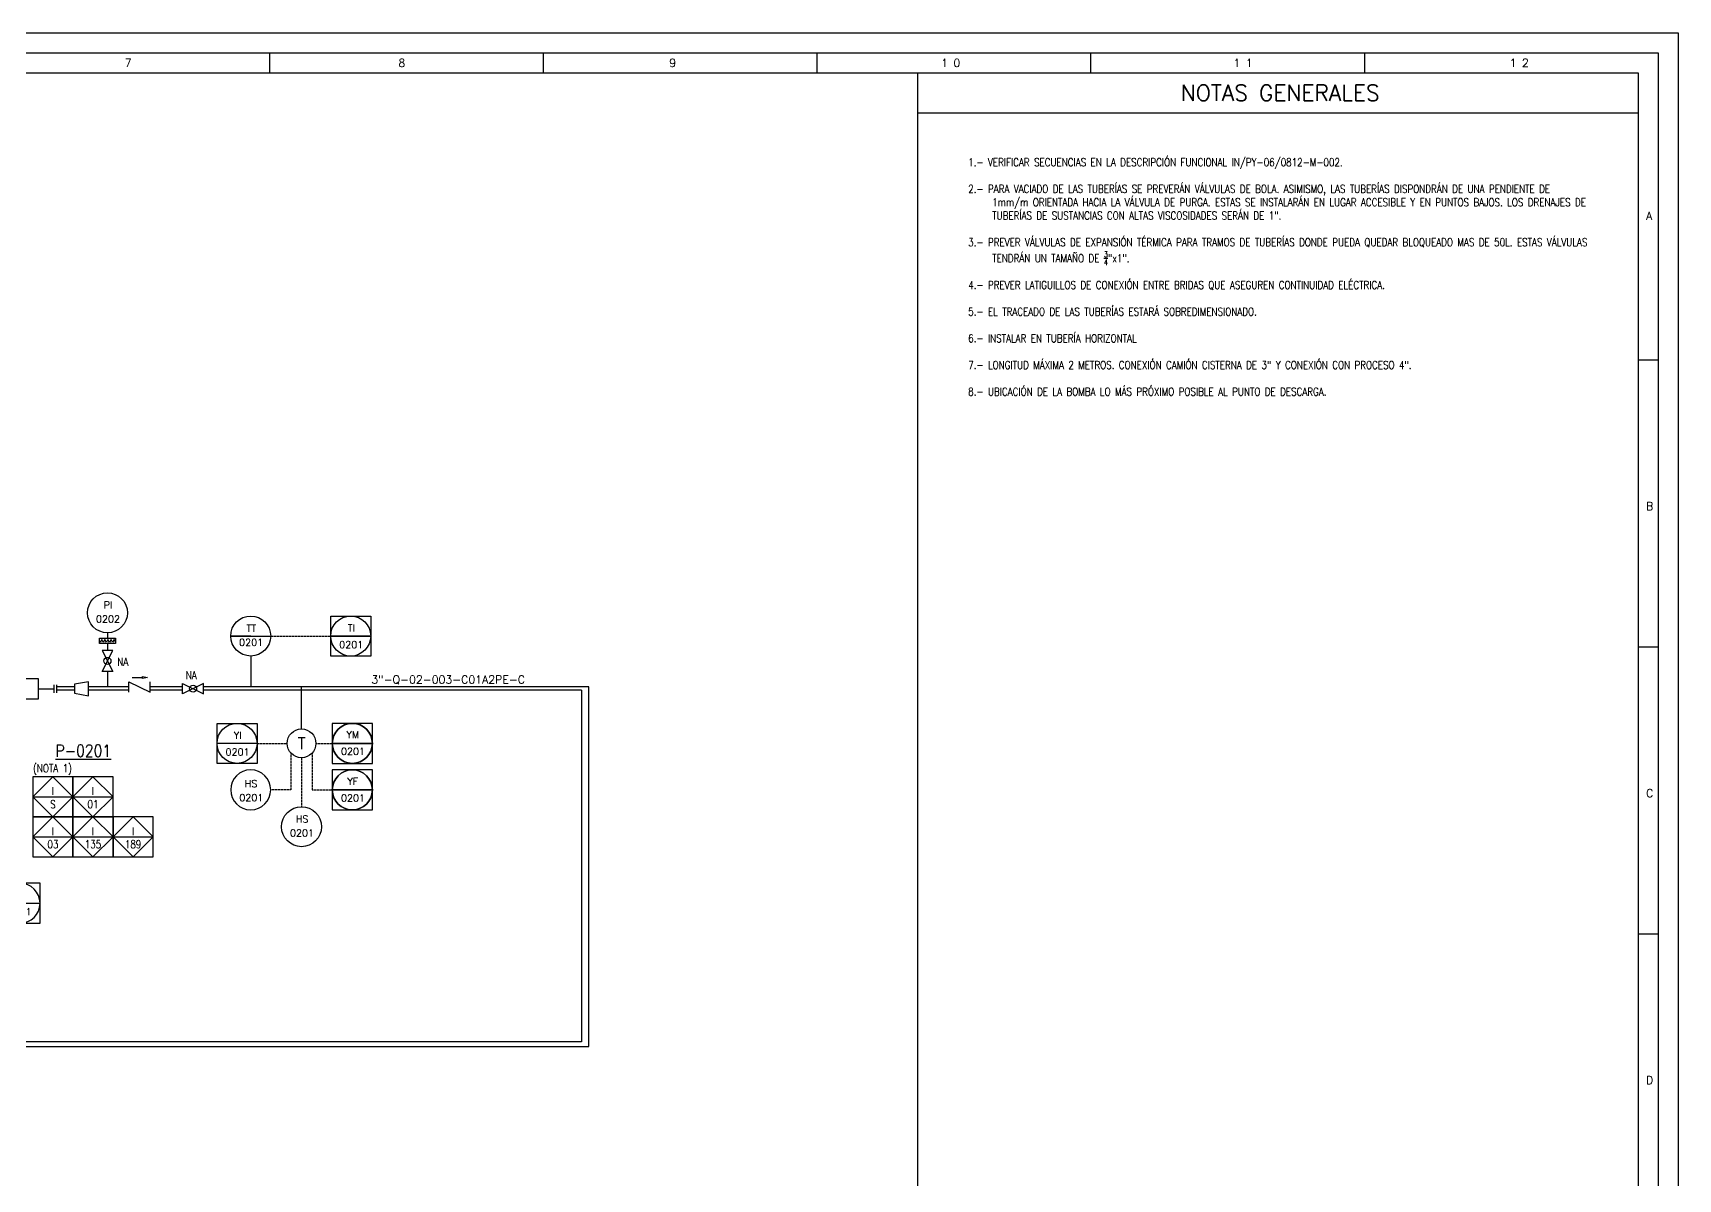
# Model space of a CAD drawing. Header units: metres. Extents: x 142 to 2995, y 1649 to 2243.
# Drawn here: x 1587.8 to 1999, y 1956.4 to 2243 of the extents above; entities that cross this region are included whole.
import ezdxf
from ezdxf.enums import TextEntityAlignment as Align

# ---------------------------------------------------------------- set-up
doc = ezdxf.new("R2010")
doc.units = ezdxf.units.M
doc.linetypes.add('TRAZOS', pattern=[0.75, 0.5, -0.25])
for name, color, linetype in [('CAJETIN', 1, 'Continuous'), ('EQUIPOS', 5, 'Continuous'), ('FORMATO', 7, 'Continuous'), ('INSTRUMENTOS', 1, 'Continuous'), ('TEX', 7, 'Continuous'), ('TEXTO-INSTRUMENTACION', 7, 'Continuous'), ('TEXTO-VALVULAS Y ACCESORIOS', 7, 'Continuous'), ('TUBERIA', 5, 'Continuous'), ('TUBERÍA2', 1, 'TRAZOS'), ('VALVULAS Y ACCESORIOS', 1, 'Continuous')]:
    doc.layers.add(name, color=color, linetype=linetype)
doc.layers.add('TUBERÍA3', color=1, linetype='Continuous', true_color=0xff0000)
doc.styles.add('PY', font='ROMANS.shx')
doc.styles.add('PY1', font='ROMANS.shx', dxfattribs={"width": 0.8})
doc.styles.add('TXT', font='txt')
doc.linetypes.add('SEÑAL_MECANICA2', pattern='A,4.411183,["o",PY,S=4.130212,R=360,X=0,Y=-1.374288],0.588817,-0.374158,["",PY,S=2,R=360,X=0,Y=-0.688262],-2.183682', length=7.55784)

# ---------------------------------------------------------------- blocks, each defined once
blk = doc.blocks.new('REDUCCION')
at = {"color": 1}
for p, q in [((0, 2), (0, -2)), ((4, 1.25), (0, 2)), ((4, -1.25), (4, 1.25)), ((0, -2), (4, -1.25))]:
    blk.add_line(p, q, dxfattribs=at)
at = {"style": 'PY1', "width": 0.8}
blk.add_attdef('.', text='', height=2, dxfattribs=at).set_placement((2, -3.65), align=Align.MIDDLE)
blk = doc.blocks.new('SEÑAL CIR')
at = {"color": 1}
blk.add_circle((0, 5.7), 5.7, dxfattribs=at)
at = {"layer": 'INSTRUMENTOS', "linetype": 'Continuous', "style": 'PY', "flags": 4}
for p in [(0.18, 6.94), (0.13, 2.95)]:
    blk.add_attdef('---', text='', height=2, dxfattribs=at).set_placement(p, align=Align.CENTER)
blk = doc.blocks.new('VALV GLOB-V')
at = {"layer": 'INSTRUMENTOS', "color": 1, "flags": 128}
blk.add_lwpolyline([(5.7, -1.43), (5.7, 1.43), (0, -1.43), (0, 1.43)], close=True, dxfattribs=at)
at = {"layer": 'INSTRUMENTOS', "color": 1}
blk.add_circle((2.85, 0), 0.95, dxfattribs=at)
at = {"layer": 'INSTRUMENTOS', "color": 7, "linetype": 'SEÑAL_MECANICA2', "style": 'PY'}
blk.add_attdef('REF.', text='', height=2, dxfattribs=at).set_placement((3, -3.37), align=Align.MIDDLE)
blk = doc.blocks.new('SECUENCIA PROGRAMADA EN SISTEMA DE CONTROL PLC')
at = {"layer": 'INSTRUMENTOS'}
blk.add_line((-5, 5), (5, 5), dxfattribs=at)
at = {"layer": 'INSTRUMENTOS', "flags": 128}
for points in [[(0, 0), (-5, 5), (0, 10), (5, 5)], [(-5, 0), (5, 0), (5, 10), (-5, 10)]]:
    blk.add_lwpolyline(points, close=True, dxfattribs=at)
at = {"layer": 'TEXTO-INSTRUMENTACION', "linetype": 'Continuous', "style": 'PY1', "width": 0.8}
for tag, p in [('XXX', (0.01, 6.43)), ('YYY', (0.01, 3.17))]:
    blk.add_attdef(tag, text='', height=2, dxfattribs=at).set_placement(p, align=Align.MIDDLE_CENTER)
blk = doc.blocks.new('DIAFRAGMA')
at = {"layer": 'INSTRUMENTOS', "color": 1, "ltscale": 0.1, "flags": 128}
blk.add_lwpolyline([(0, -2.25), (0, 2.25), (1.5, 2.25), (1.5, -2.25)], close=True, dxfattribs=at)
blk.add_lwpolyline([(0.46, -2.25), (1.12, -1.86), (0.38, -1.43), (1.12, -1), (0.38, -0.56), (1.12, -0.13), (0.38, 0.3), (1.12, 0.73), (0.38, 1.17), (1.12, 1.6), (0.38, 2.03), (0.75, 2.25)], dxfattribs=at)
blk = doc.blocks.new('VALVULA RETENCION')
at = {"layer": 'VALVULAS Y ACCESORIOS'}
blk.add_line((0.79, 2.4), (3.43, 2.4), dxfattribs=at)
at = {"layer": 'VALVULAS Y ACCESORIOS', "flags": 128}
blk.add_lwpolyline([(0, -1.33), (0, 1.33), (5.33, -1.33), (5.33, 1.33)], dxfattribs=at)
blk.add_lwpolyline([(4.65, 2.4), (3.43, 2.14), (3.43, 2.66)], close=True, dxfattribs=at)
at = {"layer": 'TEXTO-VALVULAS Y ACCESORIOS', "linetype": 'SEÑAL_MECANICA2', "style": 'PY1', "width": 0.8}
blk.add_attdef('REF.', text='', height=2, dxfattribs=at).set_placement((2.94, -3.07), align=Align.MIDDLE)
blk = doc.blocks.new('SEÑAL CIRCU MARCO')
at = {"color": 1, "linetype": 'Continuous', "ltscale": 0.5}
blk.add_line((5.7, 5.7), (-5.7, 5.7), dxfattribs=at)
at = {"color": 1, "flags": 128}
blk.add_lwpolyline([(5.7, 0), (-5.7, 0), (-5.7, 11.4), (5.7, 11.4)], close=True, dxfattribs=at)
at = {"color": 1}
blk.add_circle((0, 5.7), 5.7, dxfattribs=at)
at = {"style": 'PY'}
for tag, p in [('XXX', (0.18, 7.98)), ('YYY', (0.13, 3.24))]:
    blk.add_attdef(tag, text='', height=2, dxfattribs=at).set_placement(p, align=Align.MIDDLE)
blk = doc.blocks.new('MARCO-A1')
at = {"layer": 'FORMATO', "color": 5}
for p, q in [((488.92, 589), (488.92, 584)), ((557.33, 589), (557.33, 584)), ((625.75, 589), (625.75, 584)), ((694.17, 589), (694.17, 584)), ((762.58, 589), (762.58, 584)), ((831, 512.25), (836, 512.25)), ((831, 440.5), (836, 440.5)), ((831, 368.75), (836, 368.75))]:
    blk.add_line(p, q, dxfattribs=at)
at = {"layer": 'FORMATO', "color": 1}
blk.add_lwpolyline([(0, 594), (841, 594), (841, 0), (0, 0)], close=True, dxfattribs=at)
at = {"layer": 'FORMATO', "color": 5}
blk.add_lwpolyline([(5, 589), (836, 589), (836, 5), (5, 5)], close=True, dxfattribs=at)
at = {"layer": 'FORMATO', "color": 8, "linetype": 'Continuous'}
blk.add_lwpolyline([(10, 584), (831, 584), (831, 10), (10, 10)], close=True, dxfattribs=at)
at = {"layer": 'FORMATO', "color": 1, "style": 'PY'}
for s, p in [('7', (452.75, 585.5)), ('8', (521.17, 585.5)), ('9', (588.85, 585.5)), ('1 0', (656.77, 585.5)), ('1 1', (729.83, 585.5)), ('1 2', (798.88, 585.5)), ('A', (833, 547.25)), ('B', (833, 474.67)), ('C', (833, 402.92)), ('D', (833, 331.17))]:
    blk.add_text(s, height=2, dxfattribs=at).set_placement(p)

msp = doc.modelspace()

# ---------------------------------------------------------------- linework, layer by layer
at = {"color": 1}
for p, q in [((1606.39, 2092.96), (1606.39, 2091.6)), ((1606.39, 2090.25), (1606.39, 2088.57)), ((1637.19, 2092.14), (1647.19, 2092.14)), ((1642.19, 2087.15), (1642.19, 2079.6)), ((1606.39, 2083.31), (1606.39, 2079.41)), ((1654.89, 2068.92), (1654.89, 2079.41))]:
    msp.add_line(p, q, dxfattribs=at)
msp.add_line((1642.19, 2092.14), (1637.19, 2092.14))
msp.add_circle((1654.89, 2065.32), 3.6, dxfattribs=at)
at = {"layer": 'CAJETIN', "color": 8, "linetype": 'Continuous'}
msp.add_line((1808.95, 1658.95), (1808.95, 2232.95), dxfattribs=at)
at = {"layer": 'CAJETIN', "color": 8}
msp.add_line((1808.95, 2222.95), (1988.95, 2222.95), dxfattribs=at)
at = {"layer": 'EQUIPOS', "linetype": 'Continuous'}
msp.add_line((1589.14, 2078.98), (1593.03, 2078.98), dxfattribs=at)
at = {"layer": 'EQUIPOS', "color": 5, "linetype": 'Continuous'}
msp.add_lwpolyline([(1589.14, 2081.48), (1576.64, 2081.48, 3.146264), (1583.71, 2076.48), (1589.14, 2076.48)], format="xyb", close=True, dxfattribs=at)
at = {"layer": 'TUBERIA', "color": 5, "linetype": 'Continuous'}
for p, q in [((1598.11, 2079.41), (1593.7, 2079.41)), ((1611.76, 2079.41), (1601.62, 2079.41)), ((1625.16, 2079.41), (1617.07, 2079.41)), ((1726.69, 2079.41), (1630.42, 2079.41))]:
    msp.add_line(p, q, dxfattribs=at)
at = {"layer": 'TUBERIA', "color": 4, "linetype": 'Continuous'}
for p, q in [((1598.11, 2078.61), (1593.7, 2078.61)), ((1611.76, 2078.61), (1601.62, 2078.61)), ((1625.16, 2078.61), (1617.07, 2078.61)), ((1724.87, 2078.61), (1630.42, 2078.61))]:
    msp.add_line(p, q, dxfattribs=at)
at = {"layer": 'TUBERIA', "color": 1, "linetype": 'TRAZOS', "ltscale": 0.5}
for p, q in [((1643.79, 2065.32), (1651.29, 2065.32)), ((1654.89, 2061.72), (1654.89, 2049.47))]:
    msp.add_line(p, q, dxfattribs=at)
at = {"layer": 'TUBERIA', "color": 4, "linetype": 'Continuous'}
msp.add_lwpolyline([(1724.87, 2078.61), (1724.87, 1990.71), (1231.43, 1990.71), (1231.43, 1907.67)], dxfattribs=at)
at = {"layer": 'TUBERIA', "color": 5, "linetype": 'Continuous'}
msp.add_lwpolyline([(1232.23, 1908.47), (1232.23, 1989.53), (1726.69, 1989.53), (1726.69, 2079.41)], dxfattribs=at)
at = {"layer": 'TUBERÍA2', "color": 1, "ltscale": 0.5}
msp.add_lwpolyline([(1647.19, 2092.14), (1662.19, 2092.14)], dxfattribs=at)
at = {"layer": 'TUBERÍA2', "ltscale": 0.5}
for points in [[(1658.49, 2065.32), (1662.59, 2065.32)], [(1652.18, 2062.94), (1652.18, 2053.68), (1647.18, 2053.68)], [(1657.59, 2062.94), (1657.59, 2053.68), (1662.59, 2053.68)]]:
    msp.add_lwpolyline(points, dxfattribs=at)
at = {"layer": 'TUBERÍA3'}
for points in [[(1662.19, 2092.14), (1672.19, 2092.14)], [(1662.59, 2065.31), (1672.59, 2065.32)], [(1662.59, 2053.68), (1672.59, 2053.68)]]:
    msp.add_lwpolyline(points, dxfattribs=at)
for centre in [(1667.19, 2092.14), (1667.59, 2065.31), (1667.59, 2053.68)]:
    msp.add_circle(centre, 5, dxfattribs=at)
at = {"layer": 'VALVULAS Y ACCESORIOS', "ltscale": 0.1}
for p, q in [((1593.03, 2077.98), (1593.03, 2079.98)), ((1593.7, 2077.98), (1593.7, 2079.98))]:
    msp.add_line(p, q, dxfattribs=at)

# ---------------------------------------------------------------- block references
msp.add_blockref('MARCO-A1', (1157.95, 1648.95))
at = {"linetype": 'Continuous'}
ref = msp.add_blockref('SEÑAL CIR', (1606.39, 2092.96), dxfattribs=dict(at, xscale=0.8771000000000412, yscale=0.8771000000000412, zscale=0.8771000000000412))
ref.add_attrib('---', 'PI', dxfattribs={"layer": 'INSTRUMENTOS', "color": 7, "linetype": 'Continuous', "height": 1.754, "style": 'PY'}).set_placement((1606.55, 2099.04), align=Align.CENTER)
ref.add_attrib('---', '0202', dxfattribs={"layer": 'INSTRUMENTOS', "color": 7, "linetype": 'Continuous', "height": 1.754, "style": 'PY'}).set_placement((1606.5, 2095.55), align=Align.CENTER)
ref = msp.add_blockref('SEÑAL CIR', (1642.19, 2087.15), dxfattribs=dict(at, xscale=0.8771000000000412, yscale=0.8771000000000412, zscale=0.8771000000000412))
ref.add_attrib('---', 'TT', dxfattribs={"layer": 'INSTRUMENTOS', "color": 7, "linetype": 'Continuous', "height": 1.754, "style": 'PY'}).set_placement((1642.35, 2093.23), align=Align.CENTER)
ref.add_attrib('---', '0201', dxfattribs={"layer": 'INSTRUMENTOS', "color": 7, "linetype": 'Continuous', "height": 1.754, "style": 'PY'}).set_placement((1642.3, 2089.73), align=Align.CENTER)
at = {"xscale": 0.8771000000000412, "yscale": 0.8771000000000412, "zscale": 0.8771000000000412}
for p, values in [((1667.19, 2087.14), {'XXX': 'TI', 'YYY': '0201'}), ((1638.78, 2060.32), {'XXX': 'YI', 'YYY': '0201'})]:
    msp.add_blockref('SEÑAL CIRCU MARCO', p, dxfattribs=at).add_auto_attribs(values)
at = {"color": 1, "linetype": 'Continuous', "xscale": 0.8999999999999772, "yscale": 0.8999999999999772, "zscale": 0.8999999999999772, "rotation": 90}
msp.add_blockref('DIAFRAGMA', (1606.39, 2090.25), dxfattribs=at)
at = {"linetype": 'Continuous', "xscale": 0.9232631578947804, "yscale": 0.9232631578947804, "zscale": 0.9232631578947804, "rotation": 90}
msp.add_blockref('VALV GLOB-V', (1606.39, 2083.31), dxfattribs=at)
at = {"linetype": 'Continuous'}
msp.add_blockref('VALVULA RETENCION', (1611.74, 2079.41), dxfattribs=at)
at = {"linetype": 'Continuous', "xscale": 0.9232631578946666, "yscale": 0.9232631578946666, "zscale": 0.9232631578946666}
msp.add_blockref('VALV GLOB-V', (1625.16, 2078.98), dxfattribs=at)
ref = msp.add_blockref('SEÑAL CIRCU MARCO', (1667.59, 2070.31), dxfattribs=dict(xscale=-0.8771000000000412, yscale=0.8771000000000412, zscale=0.8771000000000412, rotation=180))
ref.add_attrib('XXX', '0201', dxfattribs={"height": 1.754, "style": 'PY'}).set_placement((1667.75, 2063.31), align=Align.MIDDLE)
ref.add_attrib('YYY', 'YM', dxfattribs={"height": 1.754, "style": 'PY'}).set_placement((1667.7, 2067.47), align=Align.MIDDLE)
ref = msp.add_blockref('SECUENCIA PROGRAMADA EN SISTEMA DE CONTROL PLC', (1592.76, 2046.93), dxfattribs=dict(xscale=1.001089596937504, yscale=1.001089596937504, zscale=1.001089596937504))
ref.add_attrib('XXX', 'I', dxfattribs={"layer": 'TEXTO-INSTRUMENTACION', "linetype": 'Continuous', "height": 2, "style": 'TXT'}).set_placement((1592.76, 2053.37), align=Align.MIDDLE_CENTER)
ref.add_attrib('YYY', 'S', dxfattribs={"layer": 'TEXTO-INSTRUMENTACION', "linetype": 'Continuous', "height": 2, "style": 'PY1', "width": 0.8}).set_placement((1592.76, 2050.1), align=Align.MIDDLE_CENTER)
ref = msp.add_blockref('SECUENCIA PROGRAMADA EN SISTEMA DE CONTROL PLC', (1602.77, 2046.93), dxfattribs=dict(xscale=1.001089596937504, yscale=1.001089596937504, zscale=1.001089596937504))
ref.add_attrib('XXX', 'I', dxfattribs={"layer": 'TEXTO-INSTRUMENTACION', "linetype": 'Continuous', "height": 2, "style": 'TXT'}).set_placement((1602.77, 2053.37), align=Align.MIDDLE_CENTER)
ref.add_attrib('YYY', '01', dxfattribs={"layer": 'TEXTO-INSTRUMENTACION', "linetype": 'Continuous', "height": 2.002, "style": 'PY1', "width": 0.8}).set_placement((1602.77, 2050.1), align=Align.MIDDLE_CENTER)
at = {"linetype": 'Continuous'}
ref = msp.add_blockref('SEÑAL CIR', (1642.18, 2058.7), dxfattribs=dict(at, xscale=-0.8771000000000412, yscale=0.8771000000000412, zscale=0.8771000000000412, rotation=180))
ref.add_attrib('---', '0201', dxfattribs={"layer": 'INSTRUMENTOS', "color": 7, "linetype": 'Continuous', "height": 1.754, "style": 'PY'}).set_placement((1642.34, 2050.86), align=Align.CENTER)
ref.add_attrib('---', 'HS', dxfattribs={"layer": 'INSTRUMENTOS', "color": 7, "linetype": 'Continuous', "height": 1.754, "style": 'PY'}).set_placement((1642.29, 2054.36), align=Align.CENTER)
ref = msp.add_blockref('SEÑAL CIRCU MARCO', (1667.59, 2058.68), dxfattribs=dict(xscale=-0.8771000000000412, yscale=0.8771000000000412, zscale=0.8771000000000412, rotation=180))
ref.add_attrib('XXX', '0201', dxfattribs={"height": 1.754, "style": 'PY'}).set_placement((1667.75, 2051.68), align=Align.MIDDLE)
ref.add_attrib('YYY', 'YF', dxfattribs={"height": 1.754, "style": 'PY'}).set_placement((1667.7, 2055.84), align=Align.MIDDLE)
ref = msp.add_blockref('SEÑAL CIR', (1654.89, 2039.48), dxfattribs=dict(at, xscale=0.8771000000000412, yscale=0.8771000000000412, zscale=0.8771000000000412))
ref.add_attrib('---', 'HS', dxfattribs={"layer": 'INSTRUMENTOS', "color": 7, "linetype": 'Continuous', "height": 1.754, "style": 'PY'}).set_placement((1655.05, 2045.56), align=Align.CENTER)
ref.add_attrib('---', '0201', dxfattribs={"layer": 'INSTRUMENTOS', "color": 7, "linetype": 'Continuous', "height": 1.754, "style": 'PY'}).set_placement((1655, 2042.06), align=Align.CENTER)
ref = msp.add_blockref('SECUENCIA PROGRAMADA EN SISTEMA DE CONTROL PLC', (1592.76, 2036.92), dxfattribs=dict(xscale=1.001089596937504, yscale=1.001089596937504, zscale=1.001089596937504))
ref.add_attrib('XXX', 'I', dxfattribs={"layer": 'TEXTO-INSTRUMENTACION', "linetype": 'Continuous', "height": 2, "style": 'TXT'}).set_placement((1592.76, 2043.36), align=Align.MIDDLE_CENTER)
ref.add_attrib('YYY', '03', dxfattribs={"layer": 'TEXTO-INSTRUMENTACION', "linetype": 'Continuous', "height": 2.002, "style": 'PY1', "width": 0.8}).set_placement((1592.76, 2040.09), align=Align.MIDDLE_CENTER)
ref = msp.add_blockref('SECUENCIA PROGRAMADA EN SISTEMA DE CONTROL PLC', (1602.77, 2036.92), dxfattribs=dict(xscale=1.001089596937504, yscale=1.001089596937504, zscale=1.001089596937504))
ref.add_attrib('XXX', 'I', dxfattribs={"layer": 'TEXTO-INSTRUMENTACION', "linetype": 'Continuous', "height": 2, "style": 'TXT'}).set_placement((1602.77, 2043.36), align=Align.MIDDLE_CENTER)
ref.add_attrib('YYY', '135', dxfattribs={"layer": 'TEXTO-INSTRUMENTACION', "linetype": 'Continuous', "height": 2.002, "style": 'PY1', "width": 0.8}).set_placement((1602.77, 2040.09), align=Align.MIDDLE_CENTER)
ref = msp.add_blockref('SECUENCIA PROGRAMADA EN SISTEMA DE CONTROL PLC', (1612.78, 2036.92), dxfattribs=dict(xscale=1.001089596937504, yscale=1.001089596937504, zscale=1.001089596937504))
ref.add_attrib('XXX', 'I', dxfattribs={"layer": 'TEXTO-INSTRUMENTACION', "linetype": 'Continuous', "height": 2, "style": 'TXT'}).set_placement((1612.79, 2043.36), align=Align.MIDDLE_CENTER)
ref.add_attrib('YYY', '189', dxfattribs={"layer": 'TEXTO-INSTRUMENTACION', "linetype": 'Continuous', "height": 2.002, "style": 'PY1', "width": 0.8}).set_placement((1612.79, 2040.09), align=Align.MIDDLE_CENTER)
ref = msp.add_blockref('SEÑAL CIRCU MARCO', (1584.54, 2020.35), dxfattribs=dict(xscale=-0.8771000000000412, yscale=0.8771000000000412, zscale=0.8771000000000412))
ref.add_attrib('XXX', 'YM', dxfattribs={"height": 1.754, "style": 'PY'}).set_placement((1584.38, 2027.36), align=Align.MIDDLE)
ref.add_attrib('YYY', '0201', dxfattribs={"height": 1.754, "style": 'PY'}).set_placement((1584.43, 2023.2), align=Align.MIDDLE)
at = {"layer": 'TUBERIA', "color": 5, "linetype": 'Continuous', "xscale": 0.8771000000000412, "yscale": 0.8771000000000412, "zscale": 0.8771000000000412, "rotation": 180}
msp.add_blockref('REDUCCION', (1601.62, 2078.98), dxfattribs=at)

# ---------------------------------------------------------------- texts
at = {"color": 7, "style": 'PY'}
msp.add_text('T', height=2.92, dxfattribs=at).set_placement((1654.89, 2065.32), align=Align.MIDDLE)
at = {"linetype": 'Continuous', "insert": (1821.52, 2211.61), "char_height": 2, "width": 159.6115, "attachment_point": 1, "style": 'PY1'}
msp.add_mtext('\\A1;1.- VERIFICAR SECUENCIAS EN LA DESCRIPCIÓN FUNCIONAL IN/PY-06/0812-M-002.\\P\\P\\pi-6,l6;2.- PARA VACIADO DE LAS TUBERÍAS SE PREVERÁN VÁLVULAS DE BOLA. ASIMISMO, LAS TUBERÍAS DISPONDRÁN DE UNA PENDIENTE DE 1mm/m ORIENTADA HACIA LA VÁLVULA DE PURGA. ESTAS SE INSTALARÁN EN LUGAR ACCESIBLE Y EN PUNTOS BAJOS. LOS DRENAJES DE TUBERÍAS DE SUSTANCIAS CON ALTAS VISCOSIDADES SERÁN DE 1".\\P\\pi0,l0;\\P\\pi-6,l6;3.- PREVER VÁLVULAS DE EXPANSIÓN TÉRMICA PARA TRAMOS DE TUBERÍAS DONDE PUEDA QUEDAR BLOQUEADO MAS DE 50L. ESTAS VÁLVULAS TENDRÁN UN TAMAÑO DE {\\H0.7x;\\S3/4;\\H1.429x;"x1".\\P\\pi0,l0;}\\P4.- PREVER LATIGUILLOS DE CONEXIÓN ENTRE BRIDAS QUE ASEGUREN CONTINUIDAD ELÉCTRICA.\\P \\P5.- EL TRACEADO DE LAS TUBERÍAS ESTARÁ SOBREDIMENSIONADO.\\P^I\\P6.- INSTALAR EN TUBERÍA HORIZONTAL\\P\\P7.- LONGITUD MÁXIMA 2 METROS. CONEXIÓN CAMIÓN CISTERNA DE 3" Y CONEXIÓN CON PROCESO 4".^I\\P\\P8.- UBICACIÓN DE LA BOMBA LO MÁS PRÓXIMO POSIBLE AL PUNTO DE DESCARGA.', dxfattribs=at)
at = {"layer": 'EQUIPOS', "color": 6, "linetype": 'Continuous', "style": 'PY', "width": 0.85}
msp.add_text('%%UP-0201', height=3, dxfattribs=at).set_placement((1600.35, 2061.97), align=Align.CENTER)
at = {"layer": 'TEX', "color": 8, "style": 'PY'}
msp.add_text('NOTAS GENERALES', height=4, dxfattribs=at).set_placement((1899.51, 2225.95), align=Align.CENTER)
at = {"layer": 'TEX', "color": 7, "char_height": 2, "width": 28.6036, "attachment_point": 5, "style": 'PY1'}
for s, insert in [('NA', (1610.23, 2085.74)), ('NA', (1627.34, 2082.34)), ('(NOTA 1)', (1592.65, 2058.75))]:
    msp.add_mtext(s, dxfattribs=dict(at, insert=insert))
at = {"layer": 'TEXTO-VALVULAS Y ACCESORIOS', "style": 'PY'}
msp.add_text('3"-Q-02-003-C01A2PE-C', height=2, dxfattribs=at).set_placement((1691.53, 2080.27), align=Align.CENTER)

doc.saveas('drawing.dxf')
